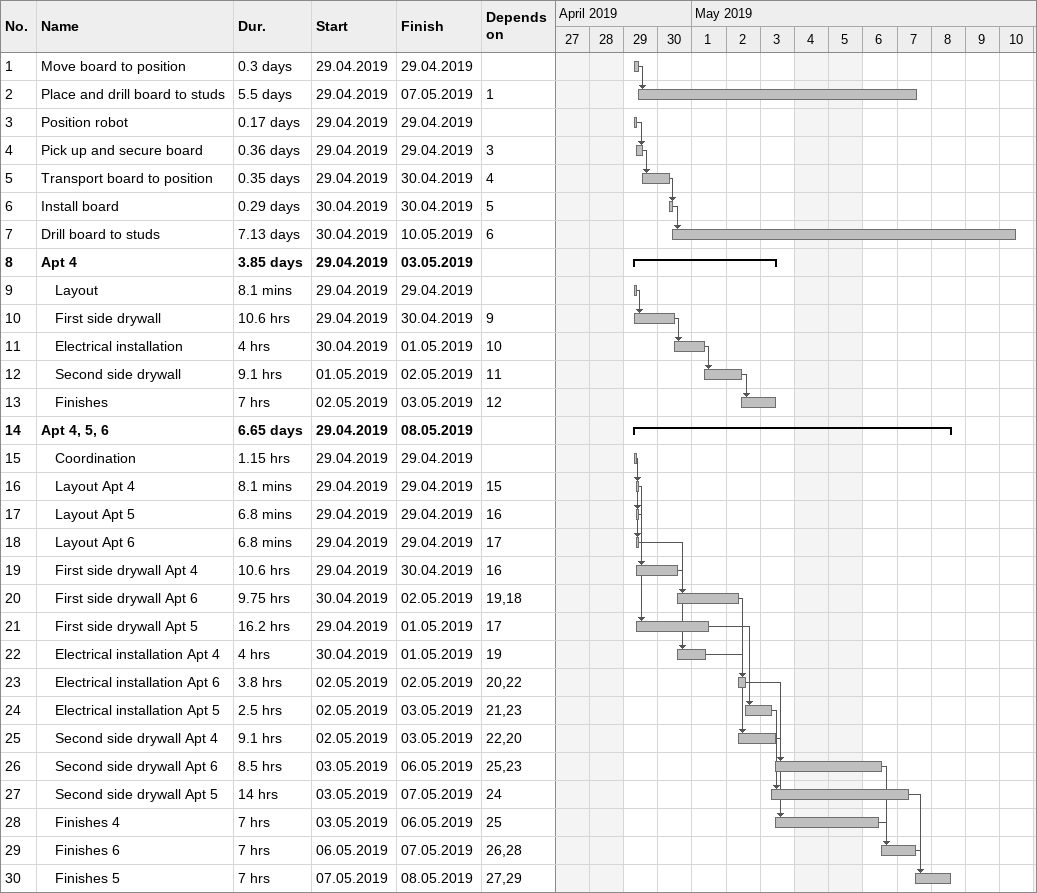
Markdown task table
| ID | Level | Task | Duration | Start | Finish | Predecessors |
|---|---|---|---|---|---|---|
| 1 | 1 | Move board to position | 0.3d | 2019-04-29 | 2019-04-29 |  |
| 2 | 1 | Place and drill board to studs | 5.5d | 2019-04-29 | 2019-05-07 | 1 |
| 3 | 1 | Position robot | 0.17d | 2019-04-29 | 2019-04-29 |  |
| 4 | 1 | Pick up and secure board | 0.36d | 2019-04-29 | 2019-04-29 | 3 |
| 5 | 1 | Transport board to position | 0.35d | 2019-04-29 | 2019-04-30 | 4 |
| 6 | 1 | Install board | 0.29d | 2019-04-30 | 2019-04-30 | 5 |
| 7 | 1 | Drill board to studs | 7.13d | 2019-04-30 | 2019-05-10 | 6 |
| 8 | 1 | **Apt 4** | 3.85d | 2019-04-29 | 2019-05-03 |  |
| 9 | 2 | Layout | 8.1min | 2019-04-29 | 2019-04-29 |  |
| 10 | 2 | First side drywall | 10.6h | 2019-04-29 | 2019-04-30 | 9 |
| 11 | 2 | Electrical installation | 4h | 2019-04-30 | 2019-05-01 | 10 |
| 12 | 2 | Second side drywall | 9.1h | 2019-05-01 | 2019-05-02 | 11 |
| 13 | 2 | Finishes | 7h | 2019-05-02 | 2019-05-03 | 12 |
| 14 | 1 | **Apt 4, 5, 6** | 6.65d | 2019-04-29 | 2019-05-08 |  |
| 15 | 2 | Coordination | 1.15h | 2019-04-29 | 2019-04-29 |  |
| 16 | 2 | Layout Apt 4 | 8.1min | 2019-04-29 | 2019-04-29 | 15 |
| 17 | 2 | Layout Apt 5 | 6.8min | 2019-04-29 | 2019-04-29 | 16 |
| 18 | 2 | Layout Apt 6 | 6.8min | 2019-04-29 | 2019-04-29 | 17 |
| 19 | 2 | First side drywall Apt 4 | 10.6h | 2019-04-29 | 2019-04-30 | 16 |
| 20 | 2 | First side drywall Apt 6 | 9.75h | 2019-04-30 | 2019-05-02 | 19, 18 |
| 21 | 2 | First side drywall Apt 5 | 16.2h | 2019-04-29 | 2019-05-01 | 17 |
| 22 | 2 | Electrical installation Apt 4 | 4h | 2019-04-30 | 2019-05-01 | 19 |
| 23 | 2 | Electrical installation Apt 6 | 3.8h | 2019-05-02 | 2019-05-02 | 20, 22 |
| 24 | 2 | Electrical installation Apt 5 | 2.5h | 2019-05-02 | 2019-05-03 | 21, 23 |
| 25 | 2 | Second side drywall Apt 4 | 9.1h | 2019-05-02 | 2019-05-03 | 22, 20 |
| 26 | 2 | Second side drywall Apt 6 | 8.5h | 2019-05-03 | 2019-05-06 | 25, 23 |
| 27 | 2 | Second side drywall Apt 5 | 14h | 2019-05-03 | 2019-05-07 | 24 |
| 28 | 2 | Finishes 4 | 7h | 2019-05-03 | 2019-05-06 | 25 |
| 29 | 2 | Finishes 6 | 7h | 2019-05-06 | 2019-05-07 | 26, 28 |
| 30 | 2 | Finishes 5 | 7h | 2019-05-07 | 2019-05-08 | 27, 29 |
